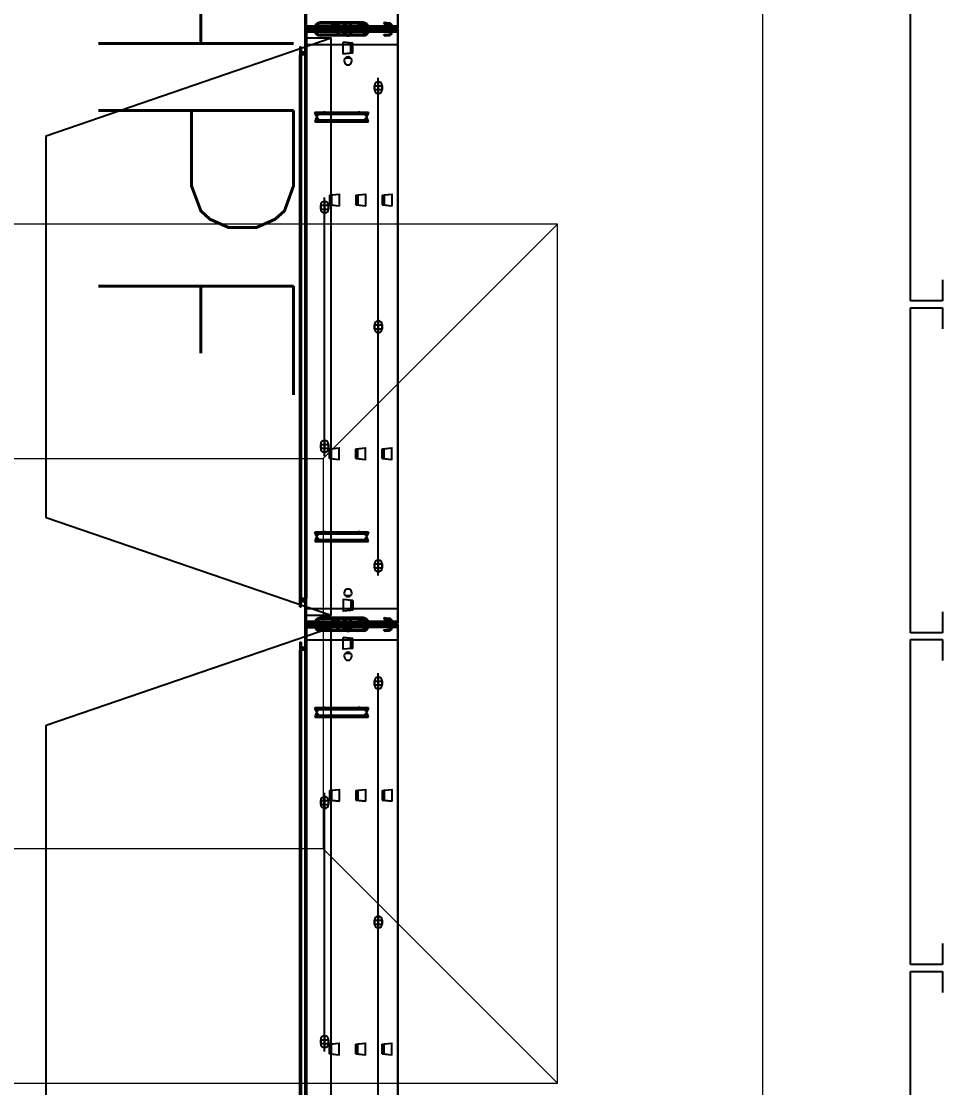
# Model space of a CAD drawing. Extents: x -32000 to 416743, y -254124 to 144214.
# Drawn here: x 250441 to 251385, y 70165 to 71258 of the extents above; entities that cross this region are included whole.
import ezdxf

# ---------------------------------------------------------------- set-up
doc = ezdxf.new("R2010")
doc.units = 0
doc.header["$LTSCALE"] = 10
for name, color, linetype in [('XFM1Q40$0$TYPE14X10', 7, 'Continuous'), ('XFM7P40ICA$0$H12PL4$0$L40_19_MEJI', 252, 'Continuous'), ('XFM7P40ICA$0$H12PL4$0$L40_19_SUGATA3', 252, 'Continuous'), ('XFM7P40ICA$0$H12PL4$0$L40_19_設備基礎', 252, 'Continuous')]:
    doc.layers.add(name, color=color, linetype=linetype)
doc.styles.add('XFM1Q40$0$LSP', font='SIMPLEX.shx', dxfattribs={"bigfont": 'chineset.shx'})

# ---------------------------------------------------------------- blocks, each defined once
blk = doc.blocks.new('XFM1Q40$0$A$C10876e96')
at = {"layer": 'XFM1Q40$0$TYPE14X10', "color": 22}
for p, q in [((2524.7, 2050), (2524.7, 2658.5)), ((2619.7, 2660), (2619.7, 2051.5)), ((2619.7, 2050), (2619.7, 2658.5)), ((3144.9, 1771.5), (3144.9, 2104.5)), ((2524.7, 2076.5), (2524.7, 2051.5)), ((2524.7, 2050), (2524.7, 2073.5)), ((2526.2, 2051.5), (2526.2, 2075)), ((2619.7, 2050), (2619.7, 2066)), ((2584.2, 2057), (2540.2, 2057)), ((2584.2, 2055.5), (2540.2, 2055.5)), ((2551.7, 2057), (2551.5, 2055.5)), ((2551.5, 2055.5), (2556.8, 2055)), ((2551.7, 2057), (2557, 2056.5)), ((2571.7, 2057), (2566.4, 2056.5)), ((2571.9, 2055.5), (2566.6, 2055)), ((2571.7, 2057), (2571.9, 2055.5)), ((2578.7, 2057), (2578.5, 2055.5)), ((2578.5, 2055.5), (2583.8, 2055)), ((2578.7, 2057), (2584, 2056.5)), ((2605.7, 2057), (2605.5, 2055.5)), ((2605.5, 2055.5), (2610.8, 2055)), ((2605.7, 2057), (2611, 2056.5)), ((2619.7, 2053), (2524.7, 2053)), ((2619.7, 2051.5), (2524.7, 2051.5)), ((2619.7, 2050), (2524.7, 2050)), ((2619.7, 2050), (2524.7, 2050)), ((2619.7, 2050), (2524.7, 2050)), ((2619.7, 2050), (2524.7, 2050)), ((2524.7, 2050), (2524.7, 2026.5)), ((2524.7, 2026.5), (2524.7, 2050)), ((2524.7, 1440), (2524.7, 2048.5)), ((2619.7, 2048.5), (2524.7, 2048.5)), ((2619.7, 2047), (2524.7, 2047)), ((2619.7, 2051.5), (2526.2, 2051.5)), ((2619.7, 2048.5), (2526.2, 2048.5)), ((2526.2, 2048.5), (2526.2, 2025)), ((2534.7, 2051.5), (2534.7, 2050)), ((2534.7, 2048.5), (2534.7, 2050)), ((2584.2, 2044.5), (2540.2, 2044.5)), ((2549.7, 2051.5), (2549.7, 2050)), ((2549.7, 2048.5), (2549.7, 2050)), ((2551.5, 2044.5), (2556.8, 2045)), ((2551.7, 2043), (2551.5, 2044.5)), ((2551.7, 2043), (2557, 2043.5)), ((2558.2, 2053), (2558.2, 2053.5)), ((2558.2, 2047), (2558.2, 2046.5)), ((2559.7, 2053), (2559.7, 2053.5)), ((2559.7, 2047), (2559.7, 2046.5)), ((2565.2, 2053.5), (2565.2, 2050)), ((2565.2, 2046.5), (2565.2, 2050)), ((2571.7, 2043), (2566.4, 2043.5)), ((2571.9, 2044.5), (2566.6, 2045)), ((2566.7, 2053.5), (2566.7, 2051.5)), ((2566.7, 2046.5), (2566.7, 2048.5)), ((2570.7, 2053.5), (2570.7, 2051.5)), ((2570.7, 2046.5), (2570.7, 2048.5)), ((2571.7, 2043), (2571.9, 2044.5)), ((2572.2, 2053.5), (2572.2, 2050)), ((2572.2, 2046.5), (2572.2, 2050)), ((2573.7, 2051.5), (2573.7, 2050)), ((2573.7, 2048.5), (2573.7, 2050)), ((2576.7, 2051.5), (2576.7, 2050)), ((2576.7, 2048.5), (2576.7, 2050)), ((2578.5, 2044.5), (2583.8, 2045)), ((2578.7, 2043), (2578.5, 2044.5)), ((2578.7, 2043), (2584, 2043.5)), ((2585.2, 2053), (2585.2, 2053.5)), ((2585.2, 2047), (2585.2, 2046.5)), ((2586.7, 2053), (2586.7, 2053.5)), ((2586.7, 2047), (2586.7, 2046.5)), ((2589.7, 2051.5), (2589.7, 2050)), ((2589.7, 2048.5), (2589.7, 2050)), ((2603.7, 2051.5), (2603.7, 2050)), ((2603.7, 2048.5), (2603.7, 2050)), ((2605.5, 2044.5), (2610.8, 2045)), ((2605.7, 2043), (2605.5, 2044.5)), ((2605.7, 2043), (2611, 2043.5)), ((2612.2, 2053), (2612.2, 2053.5)), ((2612.2, 2047), (2612.2, 2046.5)), ((2613.7, 2053), (2613.7, 2053.5)), ((2613.7, 2047), (2613.7, 2046.5)), ((2619.7, 2050), (2619.7, 1441.5)), ((2619.7, 2050), (2619.7, 2034)), ((2619.7, 1440), (2619.7, 2048.5)), ((2259.6, 1940.7), (2551.6, 2041)), ((2526.2, 2034), (2524.7, 2034)), ((2526.2, 1449), (2526.2, 2041)), ((2526.2, 2041), (2551.6, 2041)), ((2619.7, 2034), (2526.2, 2034)), ((2584.2, 2043), (2540.2, 2043)), ((2551.6, 1449), (2551.6, 2041)), ((2573.7, 2035.5), (2563.7, 2036.5)), ((2571.7, 2035.6), (2563.7, 2036.4)), ((2563.7, 2024.6), (2563.7, 2036.4)), ((2571.7, 2025.4), (2571.7, 2035.6)), ((2573.7, 2025.5), (2573.7, 2035.5)), ((2519.2, 2032), (2519.2, 2025)), ((2519.2, 2032), (2520.7, 2032)), ((2519.2, 2026.5), (2519.2, 1466.5)), ((2519.2, 2026.5), (2526.2, 2026.5)), ((2526.2, 2025), (2519.2, 2025)), ((2519.2, 1463.5), (2519.2, 2023.5)), ((2524.7, 2023.5), (2519.2, 2023.5)), ((2520.7, 2032), (2520.7, 2026.5)), ((2520.7, 2026.5), (2520.7, 1466.5)), ((2524.7, 2026.5), (2520.7, 2026.5)), ((2520.7, 1463.5), (2520.7, 2023.5)), ((2524.7, 2026.5), (2524.7, 1466.5)), ((2526.2, 2023.5), (2524.7, 2023.5)), ((2526.2, 2026.5), (2526.2, 1466.5)), ((2526.2, 1463.5), (2526.2, 2023.5)), ((2573.7, 2025.5), (2563.7, 2024.5)), ((2571.7, 2025.4), (2563.7, 2024.6)), ((2566, 2020.5), (2571.3, 2020.5)), ((2567.2, 2013.5), (2570.2, 2013.5)), ((2599.7, 1490), (2599.7, 2000)), ((2595.1, 1992), (2604.2, 1992)), ((2595.1, 1992), (2604.2, 1992)), ((2595.7, 1988), (2595.7, 1992)), ((2595.7, 1992), (2595.7, 1988)), ((2599.7, 1997), (2599.7, 1983)), ((2603.7, 1988), (2603.7, 1992)), ((2603.7, 1992), (2603.7, 1988)), ((2595.1, 1988), (2604.2, 1988)), ((2595.1, 1988), (2604.2, 1988)), ((2534.7, 1965), (2589.7, 1965)), ((2535.8, 1961.7), (2534.7, 1965)), ((2535.8, 1958.3), (2534.7, 1955)), ((2535.4, 1963), (2589, 1963)), ((2535.4, 1957), (2589, 1957)), ((2545.3, 1965), (2579.1, 1965)), ((2589.7, 1965), (2588.5, 1961.7)), ((2589.7, 1955), (2588.5, 1958.3)), ((2534.7, 1955), (2589.7, 1955)), ((2545.3, 1955), (2579.1, 1955)), ((2259.6, 1549.3), (2259.6, 1940.7)), ((2549.7, 1880), (2559.6, 1881)), ((2549.7, 1880), (2549.7, 1870)), ((2551.7, 1880.1), (2559.7, 1880.9)), ((2551.7, 1880.1), (2551.7, 1869.9)), ((2559.7, 1880.9), (2559.7, 1869.1)), ((2576.7, 1880), (2586.6, 1881)), ((2576.7, 1880), (2576.7, 1870)), ((2578.7, 1880.1), (2586.7, 1880.9)), ((2578.7, 1880.1), (2578.7, 1869.9)), ((2586.7, 1880.9), (2586.7, 1869.1)), ((2603.7, 1880), (2613.6, 1881)), ((2603.7, 1880), (2603.7, 1870)), ((2605.7, 1880.1), (2613.7, 1880.9)), ((2605.7, 1880.1), (2605.7, 1869.9)), ((2613.7, 1880.9), (2613.7, 1869.1)), ((2540.1, 1869.5), (2549.2, 1869.5)), ((2540.1, 1869.5), (2549.2, 1869.5)), ((2540.7, 1865.5), (2540.7, 1869.5)), ((2540.7, 1869.5), (2540.7, 1865.5)), ((2544.7, 1612.5), (2544.7, 1877.5)), ((2544.7, 1874.5), (2544.7, 1860.5)), ((2548.7, 1865.5), (2548.7, 1869.5)), ((2548.7, 1869.5), (2548.7, 1865.5)), ((2549.7, 1870), (2559.6, 1869)), ((2551.7, 1869.9), (2559.7, 1869.1)), ((2576.7, 1870), (2586.6, 1869)), ((2578.7, 1869.9), (2586.7, 1869.1)), ((2603.7, 1870), (2613.6, 1869)), ((2605.7, 1869.9), (2613.7, 1869.1)), ((2540.1, 1865.5), (2549.2, 1865.5)), ((2540.1, 1865.5), (2549.2, 1865.5)), ((3177.9, 1793), (3177.9, 1771.5)), ((3177.9, 1771.5), (3144.9, 1771.5)), ((3144.9, 1764.5), (3177.9, 1764.5)), ((3144.9, 1431.5), (3144.9, 1764.5)), ((3177.9, 1764.5), (3177.9, 1743)), ((2599.7, 1752), (2599.7, 1738)), ((2595.1, 1747), (2604.2, 1747)), ((2595.1, 1747), (2604.2, 1747)), ((2595.1, 1743), (2604.2, 1743)), ((2595.1, 1743), (2604.2, 1743)), ((2595.7, 1743), (2595.7, 1747)), ((2595.7, 1747), (2595.7, 1743)), ((2603.7, 1743), (2603.7, 1747)), ((2603.7, 1747), (2603.7, 1743)), ((2544.7, 1629.5), (2544.7, 1615.5)), ((2540.1, 1624.5), (2549.2, 1624.5)), ((2540.1, 1624.5), (2549.2, 1624.5)), ((2540.1, 1620.5), (2549.2, 1620.5)), ((2540.1, 1620.5), (2549.2, 1620.5)), ((2540.7, 1620.5), (2540.7, 1624.5)), ((2540.7, 1624.5), (2540.7, 1620.5)), ((2548.7, 1620.5), (2548.7, 1624.5)), ((2548.7, 1624.5), (2548.7, 1620.5)), ((2549.7, 1620), (2559.6, 1621)), ((2549.7, 1610), (2549.7, 1620)), ((2551.7, 1620.1), (2559.7, 1620.9)), ((2551.7, 1609.9), (2551.7, 1620.1)), ((2559.7, 1609.1), (2559.7, 1620.9)), ((2576.7, 1620), (2586.6, 1621)), ((2576.7, 1610), (2576.7, 1620)), ((2578.7, 1620.1), (2586.7, 1620.9)), ((2578.7, 1609.9), (2578.7, 1620.1)), ((2586.7, 1609.1), (2586.7, 1620.9)), ((2603.7, 1620), (2613.6, 1621)), ((2603.7, 1610), (2603.7, 1620)), ((2605.7, 1620.1), (2613.7, 1620.9)), ((2605.7, 1609.9), (2605.7, 1620.1)), ((2613.7, 1609.1), (2613.7, 1620.9)), ((2549.7, 1610), (2559.6, 1609)), ((2551.7, 1609.9), (2559.7, 1609.1)), ((2576.7, 1610), (2586.6, 1609)), ((2578.7, 1609.9), (2586.7, 1609.1)), ((2603.7, 1610), (2613.6, 1609)), ((2605.7, 1609.9), (2613.7, 1609.1)), ((2551.6, 1449), (2259.6, 1549.3)), ((2534.7, 1535), (2589.7, 1535)), ((2535.8, 1531.7), (2534.7, 1535)), ((2535.4, 1533), (2589, 1533)), ((2545.3, 1535), (2579.1, 1535)), ((2589.7, 1535), (2588.5, 1531.7)), ((2535.8, 1528.3), (2534.7, 1525)), ((2534.7, 1525), (2589.7, 1525)), ((2535.4, 1527), (2589, 1527)), ((2545.3, 1525), (2579.1, 1525)), ((2589.7, 1525), (2588.5, 1528.3)), ((2595.1, 1502), (2604.2, 1502)), ((2595.1, 1502), (2604.2, 1502)), ((2595.1, 1498), (2604.2, 1498)), ((2595.1, 1498), (2604.2, 1498)), ((2595.7, 1498), (2595.7, 1502)), ((2595.7, 1502), (2595.7, 1498)), ((2599.7, 1507), (2599.7, 1493)), ((2603.7, 1498), (2603.7, 1502)), ((2603.7, 1502), (2603.7, 1498)), ((2567.2, 1476.5), (2570.2, 1476.5)), ((2526.2, 1466.5), (2519.2, 1466.5)), ((2519.2, 1458), (2519.2, 1465)), ((2526.2, 1465), (2519.2, 1465)), ((2524.7, 1466.5), (2524.7, 1441.5)), ((2526.2, 1441.5), (2526.2, 1465)), ((2573.7, 1464.5), (2563.7, 1465.5)), ((2571.7, 1464.6), (2563.7, 1465.4)), ((2563.7, 1465.4), (2563.7, 1453.6)), ((2566, 1469.5), (2571.3, 1469.5)), ((2571.7, 1464.6), (2571.7, 1454.4)), ((2573.7, 1464.5), (2573.7, 1454.5)), ((2519.2, 1463.5), (2524.7, 1463.5)), ((2519.2, 1458), (2520.7, 1458)), ((2520.7, 1458), (2520.7, 1463.5)), ((2524.7, 1463.5), (2520.7, 1463.5)), ((2524.7, 1440), (2524.7, 1463.5)), ((2524.7, 1463.5), (2526.2, 1463.5)), ((2526.2, 1456), (2524.7, 1456)), ((2619.7, 1456), (2526.2, 1456)), ((2573.7, 1454.5), (2563.7, 1453.5)), ((2571.7, 1454.4), (2563.7, 1453.6)), ((2619.7, 1440), (2619.7, 1456)), ((2619.7, 1443), (2524.7, 1443)), ((2551.6, 1449), (2526.2, 1449)), ((2584.2, 1447), (2540.2, 1447)), ((2584.2, 1445.5), (2540.2, 1445.5)), ((2551.7, 1447), (2551.5, 1445.5)), ((2551.5, 1445.5), (2556.8, 1445)), ((2551.7, 1447), (2557, 1446.5)), ((2558.2, 1443), (2558.2, 1443.5)), ((2559.7, 1443), (2559.7, 1443.5)), ((2565.2, 1443.5), (2565.2, 1440)), ((2571.7, 1447), (2566.4, 1446.5)), ((2571.9, 1445.5), (2566.6, 1445)), ((2566.7, 1443.5), (2566.7, 1441.5)), ((2570.7, 1443.5), (2570.7, 1441.5)), ((2571.7, 1447), (2571.9, 1445.5)), ((2572.2, 1443.5), (2572.2, 1440)), ((2578.7, 1447), (2578.5, 1445.5)), ((2578.5, 1445.5), (2583.8, 1445)), ((2578.7, 1447), (2584, 1446.5)), ((2585.2, 1443), (2585.2, 1443.5)), ((2586.7, 1443), (2586.7, 1443.5)), ((2605.7, 1447), (2605.5, 1445.5)), ((2605.5, 1445.5), (2610.8, 1445)), ((2605.7, 1447), (2611, 1446.5)), ((2612.2, 1443), (2612.2, 1443.5)), ((2613.7, 1443), (2613.7, 1443.5)), ((3177.9, 1453), (3177.9, 1431.5)), ((2259.6, 1336.7), (2551.6, 1437)), ((2619.7, 1441.5), (2524.7, 1441.5)), ((2619.7, 1440), (2524.7, 1440)), ((2619.7, 1440), (2524.7, 1440)), ((2619.7, 1440), (2524.7, 1440)), ((2619.7, 1440), (2524.7, 1440)), ((2524.7, 1440), (2524.7, 1416.5)), ((2524.7, 1416.5), (2524.7, 1440)), ((2524.7, 830), (2524.7, 1438.5)), ((2619.7, 1438.5), (2524.7, 1438.5)), ((2619.7, 1437), (2524.7, 1437)), ((2619.7, 1441.5), (2526.2, 1441.5)), ((2619.7, 1438.5), (2526.2, 1438.5)), ((2526.2, 1438.5), (2526.2, 1415)), ((2526.2, 845), (2526.2, 1437)), ((2526.2, 1437), (2551.6, 1437)), ((2534.7, 1441.5), (2534.7, 1440)), ((2534.7, 1438.5), (2534.7, 1440)), ((2584.2, 1434.5), (2540.2, 1434.5)), ((2584.2, 1433), (2540.2, 1433)), ((2549.7, 1441.5), (2549.7, 1440)), ((2549.7, 1438.5), (2549.7, 1440)), ((2551.5, 1434.5), (2556.8, 1435)), ((2551.7, 1433), (2551.5, 1434.5)), ((2551.6, 845), (2551.6, 1437)), ((2551.7, 1433), (2557, 1433.5)), ((2558.2, 1437), (2558.2, 1436.5)), ((2559.7, 1437), (2559.7, 1436.5)), ((2565.2, 1436.5), (2565.2, 1440)), ((2571.7, 1433), (2566.4, 1433.5)), ((2571.9, 1434.5), (2566.6, 1435)), ((2566.7, 1436.5), (2566.7, 1438.5)), ((2570.7, 1436.5), (2570.7, 1438.5)), ((2571.7, 1433), (2571.9, 1434.5)), ((2572.2, 1436.5), (2572.2, 1440)), ((2573.7, 1441.5), (2573.7, 1440)), ((2573.7, 1438.5), (2573.7, 1440)), ((2576.7, 1441.5), (2576.7, 1440)), ((2576.7, 1438.5), (2576.7, 1440)), ((2578.5, 1434.5), (2583.8, 1435)), ((2578.7, 1433), (2578.5, 1434.5)), ((2578.7, 1433), (2584, 1433.5)), ((2585.2, 1437), (2585.2, 1436.5)), ((2586.7, 1437), (2586.7, 1436.5)), ((2589.7, 1441.5), (2589.7, 1440)), ((2589.7, 1438.5), (2589.7, 1440)), ((2603.7, 1441.5), (2603.7, 1440)), ((2603.7, 1438.5), (2603.7, 1440)), ((2605.5, 1434.5), (2610.8, 1435)), ((2605.7, 1433), (2605.5, 1434.5)), ((2605.7, 1433), (2611, 1433.5)), ((2612.2, 1437), (2612.2, 1436.5)), ((2613.7, 1437), (2613.7, 1436.5)), ((2619.7, 1440), (2619.7, 831.5)), ((2619.7, 1440), (2619.7, 1424)), ((2619.7, 830), (2619.7, 1438.5)), ((3177.9, 1431.5), (3144.9, 1431.5)), ((2519.2, 1422), (2519.2, 1415)), ((2519.2, 1422), (2520.7, 1422)), ((2520.7, 1422), (2520.7, 1416.5)), ((2526.2, 1424), (2524.7, 1424)), ((2619.7, 1424), (2526.2, 1424)), ((2573.7, 1425.5), (2563.7, 1426.5)), ((2571.7, 1425.6), (2563.7, 1426.4)), ((2563.7, 1414.6), (2563.7, 1426.4)), ((2571.7, 1415.4), (2571.7, 1425.6)), ((2573.7, 1415.5), (2573.7, 1425.5)), ((3144.9, 1091.5), (3144.9, 1424.5)), ((3144.9, 1424.5), (3177.9, 1424.5)), ((3177.9, 1424.5), (3177.9, 1403)), ((2519.2, 1416.5), (2519.2, 856.5)), ((2519.2, 1416.5), (2526.2, 1416.5)), ((2526.2, 1415), (2519.2, 1415)), ((2519.2, 853.5), (2519.2, 1413.5)), ((2524.7, 1413.5), (2519.2, 1413.5)), ((2520.7, 1416.5), (2520.7, 856.5)), ((2524.7, 1416.5), (2520.7, 1416.5)), ((2520.7, 853.5), (2520.7, 1413.5)), ((2524.7, 1416.5), (2524.7, 856.5)), ((2526.2, 1413.5), (2524.7, 1413.5)), ((2526.2, 1416.5), (2526.2, 856.5)), ((2526.2, 853.5), (2526.2, 1413.5)), ((2573.7, 1415.5), (2563.7, 1414.5)), ((2571.7, 1415.4), (2563.7, 1414.6)), ((2566, 1410.5), (2571.3, 1410.5)), ((2567.2, 1403.5), (2570.2, 1403.5)), ((2599.7, 880), (2599.7, 1390)), ((2595.1, 1382), (2604.2, 1382)), ((2595.1, 1382), (2604.2, 1382)), ((2595.1, 1378), (2604.2, 1378)), ((2595.1, 1378), (2604.2, 1378)), ((2595.7, 1378), (2595.7, 1382)), ((2595.7, 1382), (2595.7, 1378)), ((2599.7, 1387), (2599.7, 1373)), ((2603.7, 1378), (2603.7, 1382)), ((2603.7, 1382), (2603.7, 1378)), ((2534.7, 1355), (2589.7, 1355)), ((2535.8, 1351.7), (2534.7, 1355)), ((2545.3, 1355), (2579.1, 1355)), ((2589.7, 1355), (2588.5, 1351.7)), ((2535.8, 1348.3), (2534.7, 1345)), ((2534.7, 1345), (2589.7, 1345)), ((2535.4, 1353), (2589, 1353)), ((2535.4, 1347), (2589, 1347)), ((2545.3, 1345), (2579.1, 1345)), ((2589.7, 1345), (2588.5, 1348.3)), ((2259.6, 945.3), (2259.6, 1336.7)), ((2544.7, 1002.5), (2544.7, 1267.5)), ((2549.7, 1270), (2559.6, 1271)), ((2549.7, 1270), (2549.7, 1260)), ((2551.7, 1270.1), (2559.7, 1270.9)), ((2551.7, 1270.1), (2551.7, 1259.9)), ((2559.7, 1270.9), (2559.7, 1259.1)), ((2576.7, 1270), (2586.6, 1271)), ((2576.7, 1270), (2576.7, 1260)), ((2578.7, 1270.1), (2586.7, 1270.9)), ((2578.7, 1270.1), (2578.7, 1259.9)), ((2586.7, 1270.9), (2586.7, 1259.1)), ((2603.7, 1270), (2613.6, 1271)), ((2603.7, 1270), (2603.7, 1260)), ((2605.7, 1270.1), (2613.7, 1270.9)), ((2605.7, 1270.1), (2605.7, 1259.9)), ((2613.7, 1270.9), (2613.7, 1259.1)), ((2540.1, 1259.5), (2549.2, 1259.5)), ((2540.1, 1259.5), (2549.2, 1259.5)), ((2540.7, 1255.5), (2540.7, 1259.5)), ((2540.7, 1259.5), (2540.7, 1255.5)), ((2544.7, 1264.5), (2544.7, 1250.5)), ((2548.7, 1255.5), (2548.7, 1259.5)), ((2548.7, 1259.5), (2548.7, 1255.5)), ((2549.7, 1260), (2559.6, 1259)), ((2551.7, 1259.9), (2559.7, 1259.1)), ((2576.7, 1260), (2586.6, 1259)), ((2578.7, 1259.9), (2586.7, 1259.1)), ((2603.7, 1260), (2613.6, 1259)), ((2605.7, 1259.9), (2613.7, 1259.1)), ((2540.1, 1255.5), (2549.2, 1255.5)), ((2540.1, 1255.5), (2549.2, 1255.5)), ((2595.1, 1137), (2604.2, 1137)), ((2595.1, 1137), (2604.2, 1137)), ((2595.7, 1133), (2595.7, 1137)), ((2595.7, 1137), (2595.7, 1133)), ((2599.7, 1142), (2599.7, 1128)), ((2603.7, 1133), (2603.7, 1137)), ((2603.7, 1137), (2603.7, 1133)), ((2595.1, 1133), (2604.2, 1133)), ((2595.1, 1133), (2604.2, 1133)), ((3177.9, 1113), (3177.9, 1091.5)), ((3177.9, 1091.5), (3144.9, 1091.5)), ((3144.9, 1084.5), (3177.9, 1084.5)), ((3144.9, 751.5), (3144.9, 1084.5)), ((3177.9, 1084.5), (3177.9, 1063)), ((2544.7, 1019.5), (2544.7, 1005.5)), ((2540.1, 1014.5), (2549.2, 1014.5)), ((2540.1, 1014.5), (2549.2, 1014.5)), ((2540.1, 1010.5), (2549.2, 1010.5)), ((2540.1, 1010.5), (2549.2, 1010.5)), ((2540.7, 1010.5), (2540.7, 1014.5)), ((2540.7, 1014.5), (2540.7, 1010.5)), ((2548.7, 1010.5), (2548.7, 1014.5)), ((2548.7, 1014.5), (2548.7, 1010.5)), ((2549.7, 1010), (2559.6, 1011)), ((2549.7, 1000), (2549.7, 1010)), ((2551.7, 1010.1), (2559.7, 1010.9)), ((2551.7, 999.9), (2551.7, 1010.1)), ((2559.7, 999.1), (2559.7, 1010.9)), ((2576.7, 1010), (2586.6, 1011)), ((2576.7, 1000), (2576.7, 1010)), ((2578.7, 1010.1), (2586.7, 1010.9)), ((2578.7, 999.9), (2578.7, 1010.1)), ((2586.7, 999.1), (2586.7, 1010.9)), ((2603.7, 1010), (2613.6, 1011)), ((2603.7, 1000), (2603.7, 1010)), ((2605.7, 1010.1), (2613.7, 1010.9)), ((2605.7, 999.9), (2605.7, 1010.1)), ((2613.7, 999.1), (2613.7, 1010.9)), ((2549.7, 1000), (2559.6, 999)), ((2551.7, 999.9), (2559.7, 999.1)), ((2576.7, 1000), (2586.6, 999)), ((2578.7, 999.9), (2586.7, 999.1)), ((2603.7, 1000), (2613.6, 999)), ((2605.7, 999.9), (2613.7, 999.1))]:
    blk.add_line(p, q, dxfattribs=at)
for centre, radius, start, end in [((2540.2, 2051.5), 5.5, 90, 180), ((2540.2, 2051.5), 4, 90, 180), ((2556.7, 2053.5), 1.5, 0, 85), ((2556.7, 2053.5), 3, 0, 85), ((2566.7, 2053.5), 3, 95, 180), ((2568.7, 2053.5), 3.5, 0, 180), ((2566.7, 2053.5), 1.5, 95, 180), ((2568.7, 2053.5), 2, 0, 180), ((2583.7, 2053.5), 1.5, 0, 85), ((2583.7, 2053.5), 3, 0, 85), ((2584.2, 2051.5), 5.5, 0, 90), ((2584.2, 2051.5), 4, 0, 90), ((2610.7, 2053.5), 1.5, 0, 85), ((2610.7, 2053.5), 3, 0, 85), ((2540.2, 2048.5), 5.5, 180, 270), ((2540.2, 2048.5), 4, 180, 270), ((2556.7, 2046.5), 1.5, 275, 0), ((2556.7, 2046.5), 3, 275, 0), ((2561.2, 2053), 3, 180, 270), ((2561.2, 2047), 3, 90, 180), ((2561.2, 2053), 1.5, 180, 270), ((2561.2, 2047), 1.5, 90, 180), ((2562.2, 2053), 3, 270, 0), ((2562.2, 2053), 1.5, 270, 0), ((2562.2, 2047), 3, 0, 90), ((2562.2, 2047), 1.5, 0, 90), ((2566.7, 2046.5), 3, 180, 265), ((2566.7, 2046.5), 1.5, 180, 265), ((2568.7, 2046.5), 3.5, 180, 0), ((2568.7, 2046.5), 2, 180, 0), ((2583.7, 2046.5), 1.5, 275, 0), ((2583.7, 2046.5), 3, 275, 0), ((2584.2, 2048.5), 4, 270, 0), ((2584.2, 2048.5), 5.5, 270, 0), ((2588.2, 2053), 3, 180, 270), ((2588.2, 2047), 3, 90, 180), ((2588.2, 2053), 1.5, 180, 270), ((2588.2, 2047), 1.5, 90, 180), ((2610.7, 2046.5), 1.5, 275, 0), ((2610.7, 2046.5), 3, 275, 0), ((2615.2, 2053), 3, 180, 210), ((2615.2, 2047), 3, 150, 180), ((2615.2, 2053), 3, 210, 270), ((2615.2, 2047), 3, 90, 150), ((2615.2, 2053), 1.5, 180, 270), ((2615.2, 2047), 1.5, 90, 180), ((2563.7, 2036.4), 0.0502, 78.5788, 270), ((2563.7, 2024.6), 0.0502, 90, 281.4212), ((2568.7, 2017.5), 4, 30, 150), ((2569.2, 2017.5), 4.49, 153.4401, 242.8116), ((2568.1, 2017.5), 4.49, 297.1884, 26.5599), ((2599.7, 1992), 4, 0, 180), ((2599.7, 1992), 4, 0, 180), ((2599.7, 1988), 4, 180, 0), ((2599.7, 1988), 4, 180, 0), ((2545.3, 1955), 10, 90, 160.71), ((2545.3, 1965), 10, 199.29, 270), ((2579.1, 1955), 10, 19.29, 90), ((2579.1, 1965), 10, 270, 340.71), ((2559.6, 1880.9), 0.0502, 270, 101.4212), ((2586.6, 1880.9), 0.0502, 270, 101.4212), ((2613.6, 1880.9), 0.0502, 270, 101.4212), ((2544.7, 1869.5), 4, 0, 180), ((2544.7, 1869.5), 4, 0, 180), ((2559.6, 1869.1), 0.0502, 258.5788, 90), ((2586.6, 1869.1), 0.0502, 258.5788, 90), ((2613.6, 1869.1), 0.0502, 258.5788, 90), ((2544.7, 1865.5), 4, 180, 0), ((2544.7, 1865.5), 4, 180, 0), ((2599.7, 1747), 4, 0, 180), ((2599.7, 1747), 4, 0, 180), ((2599.7, 1743), 4, 180, 0), ((2599.7, 1743), 4, 180, 0), ((2544.7, 1624.5), 4, 0, 180), ((2544.7, 1624.5), 4, 0, 180), ((2544.7, 1620.5), 4, 180, 0), ((2544.7, 1620.5), 4, 180, 0), ((2559.6, 1620.9), 0.0502, 270, 101.4212), ((2586.6, 1620.9), 0.0502, 270, 101.4212), ((2613.6, 1620.9), 0.0502, 270, 101.4212), ((2559.6, 1609.1), 0.0502, 258.5788, 90), ((2586.6, 1609.1), 0.0502, 258.5788, 90), ((2613.6, 1609.1), 0.0502, 258.5788, 90), ((2545.3, 1525), 10, 90, 160.71), ((2545.3, 1535), 10, 199.29, 270), ((2579.1, 1525), 10, 19.29, 90), ((2579.1, 1535), 10, 270, 340.71), ((2599.7, 1502), 4, 0, 180), ((2599.7, 1502), 4, 0, 180), ((2599.7, 1498), 4, 180, 0), ((2599.7, 1498), 4, 180, 0), ((2569.2, 1472.5), 4.49, 117.1884, 206.5599), ((2568.1, 1472.5), 4.49, 333.4401, 62.8116), ((2563.7, 1465.4), 0.0502, 78.5788, 270), ((2568.7, 1472.5), 4, 210, 330), ((2563.7, 1453.6), 0.0502, 90, 281.4212), ((2540.2, 1441.5), 5.5, 90, 180), ((2540.2, 1441.5), 4, 90, 180), ((2556.7, 1443.5), 1.5, 0, 85), ((2556.7, 1443.5), 3, 0, 85), ((2561.2, 1443), 3, 180, 270), ((2561.2, 1443), 1.5, 180, 270), ((2562.2, 1443), 3, 270, 0), ((2562.2, 1443), 1.5, 270, 0), ((2566.7, 1443.5), 3, 95, 180), ((2568.7, 1443.5), 3.5, 0, 180), ((2566.7, 1443.5), 1.5, 95, 180), ((2568.7, 1443.5), 2, 0, 180), ((2583.7, 1443.5), 1.5, 0, 85), ((2583.7, 1443.5), 3, 0, 85), ((2584.2, 1441.5), 5.5, 0, 90), ((2584.2, 1441.5), 4, 0, 90), ((2588.2, 1443), 3, 180, 270), ((2588.2, 1443), 1.5, 180, 270), ((2610.7, 1443.5), 1.5, 0, 85), ((2610.7, 1443.5), 3, 0, 85), ((2615.2, 1443), 3, 180, 210), ((2615.2, 1443), 1.5, 180, 270), ((2540.2, 1438.5), 5.5, 180, 270), ((2540.2, 1438.5), 4, 180, 270), ((2556.7, 1436.5), 1.5, 275, 0), ((2556.7, 1436.5), 3, 275, 0), ((2561.2, 1437), 3, 90, 180), ((2561.2, 1437), 1.5, 90, 180), ((2562.2, 1437), 3, 0, 90), ((2562.2, 1437), 1.5, 0, 90), ((2566.7, 1436.5), 3, 180, 265), ((2566.7, 1436.5), 1.5, 180, 265), ((2568.7, 1436.5), 3.5, 180, 0), ((2568.7, 1436.5), 2, 180, 0), ((2583.7, 1436.5), 1.5, 275, 0), ((2583.7, 1436.5), 3, 275, 0), ((2584.2, 1438.5), 4, 270, 0), ((2584.2, 1438.5), 5.5, 270, 0), ((2588.2, 1437), 3, 90, 180), ((2588.2, 1437), 1.5, 90, 180), ((2610.7, 1436.5), 1.5, 275, 0), ((2610.7, 1436.5), 3, 275, 0), ((2615.2, 1437), 3, 150, 180), ((2615.2, 1443), 3, 210, 270), ((2615.2, 1437), 3, 90, 150), ((2615.2, 1437), 1.5, 90, 180), ((2563.7, 1426.4), 0.0502, 78.5788, 270), ((2563.7, 1414.6), 0.0502, 90, 281.4212), ((2568.7, 1407.5), 4, 30, 150), ((2569.2, 1407.5), 4.49, 153.4401, 242.8116), ((2568.1, 1407.5), 4.49, 297.1884, 26.5599), ((2599.7, 1382), 4, 0, 180), ((2599.7, 1382), 4, 0, 180), ((2599.7, 1378), 4, 180, 0), ((2599.7, 1378), 4, 180, 0), ((2545.3, 1345), 10, 90, 160.71), ((2579.1, 1345), 10, 19.29, 90), ((2545.3, 1355), 10, 199.29, 270), ((2579.1, 1355), 10, 270, 340.71), ((2559.6, 1270.9), 0.0502, 270, 101.4212), ((2586.6, 1270.9), 0.0502, 270, 101.4212), ((2613.6, 1270.9), 0.0502, 270, 101.4212), ((2544.7, 1259.5), 4, 0, 180), ((2544.7, 1259.5), 4, 0, 180), ((2559.6, 1259.1), 0.0502, 258.5788, 90), ((2586.6, 1259.1), 0.0502, 258.5788, 90), ((2613.6, 1259.1), 0.0502, 258.5788, 90), ((2544.7, 1255.5), 4, 180, 0), ((2544.7, 1255.5), 4, 180, 0), ((2599.7, 1137), 4, 0, 180), ((2599.7, 1137), 4, 0, 180), ((2599.7, 1133), 4, 180, 0), ((2599.7, 1133), 4, 180, 0), ((2544.7, 1014.5), 4, 0, 180), ((2544.7, 1014.5), 4, 0, 180), ((2544.7, 1010.5), 4, 180, 0), ((2544.7, 1010.5), 4, 180, 0), ((2559.6, 1010.9), 0.0502, 270, 101.4212), ((2586.6, 1010.9), 0.0502, 270, 101.4212), ((2613.6, 1010.9), 0.0502, 270, 101.4212), ((2559.6, 999.1), 0.0502, 258.5788, 90), ((2586.6, 999.1), 0.0502, 258.5788, 90), ((2613.6, 999.1), 0.0502, 258.5788, 90)]:
    blk.add_arc(centre, radius, start, end, dxfattribs=at)
at = {"layer": 'XFM1Q40$0$TYPE14X10', "color": 22, "style": 'XFM1Q40$0$LSP'}
blk.add_text('HPF', height=200, rotation=270, dxfattribs=at).set_placement((2313, 2189.5))
blk = doc.blocks.new('XFM1Q40')
blk.add_blockref('XFM1Q40$0$A$C10876e96', (248206.8, 69200))
blk = doc.blocks.new('XFM7P40ICA$0$H12PL4')
at = {"layer": 'XFM7P40ICA$0$H12PL4$0$L40_19_MEJI', "lineweight": 0, "flags": 128}
blk.add_lwpolyline([(246600, 69860), (246600, 71310), (251200, 71310), (251200, 69860)], close=True, dxfattribs=at)
at = {"layer": 'XFM7P40ICA$0$H12PL4$0$L40_19_SUGATA3', "lineweight": 0}
for p, q in [((250750, 70810), (250990, 71050)), ((250750, 70410), (250990, 70170))]:
    blk.add_line(p, q, dxfattribs=at)
at = {"layer": 'XFM7P40ICA$0$H12PL4$0$L40_19_設備基礎', "lineweight": 0, "flags": 128}
for points in [[(250990, 70170), (250990, 71050), (246810, 71050), (246810, 70170)], [(247050, 70410), (247050, 70810), (250750, 70810), (250750, 70410)]]:
    blk.add_lwpolyline(points, close=True, dxfattribs=at)
blk = doc.blocks.new('XFM7P40ICA')
blk.add_blockref('XFM7P40ICA$0$H12PL4', (0, 0))

msp = doc.modelspace()

# ---------------------------------------------------------------- block references
for name in ['XFM7P40ICA', 'XFM1Q40']:
    msp.add_blockref(name, (0, 0))

doc.saveas('drawing.dxf')
